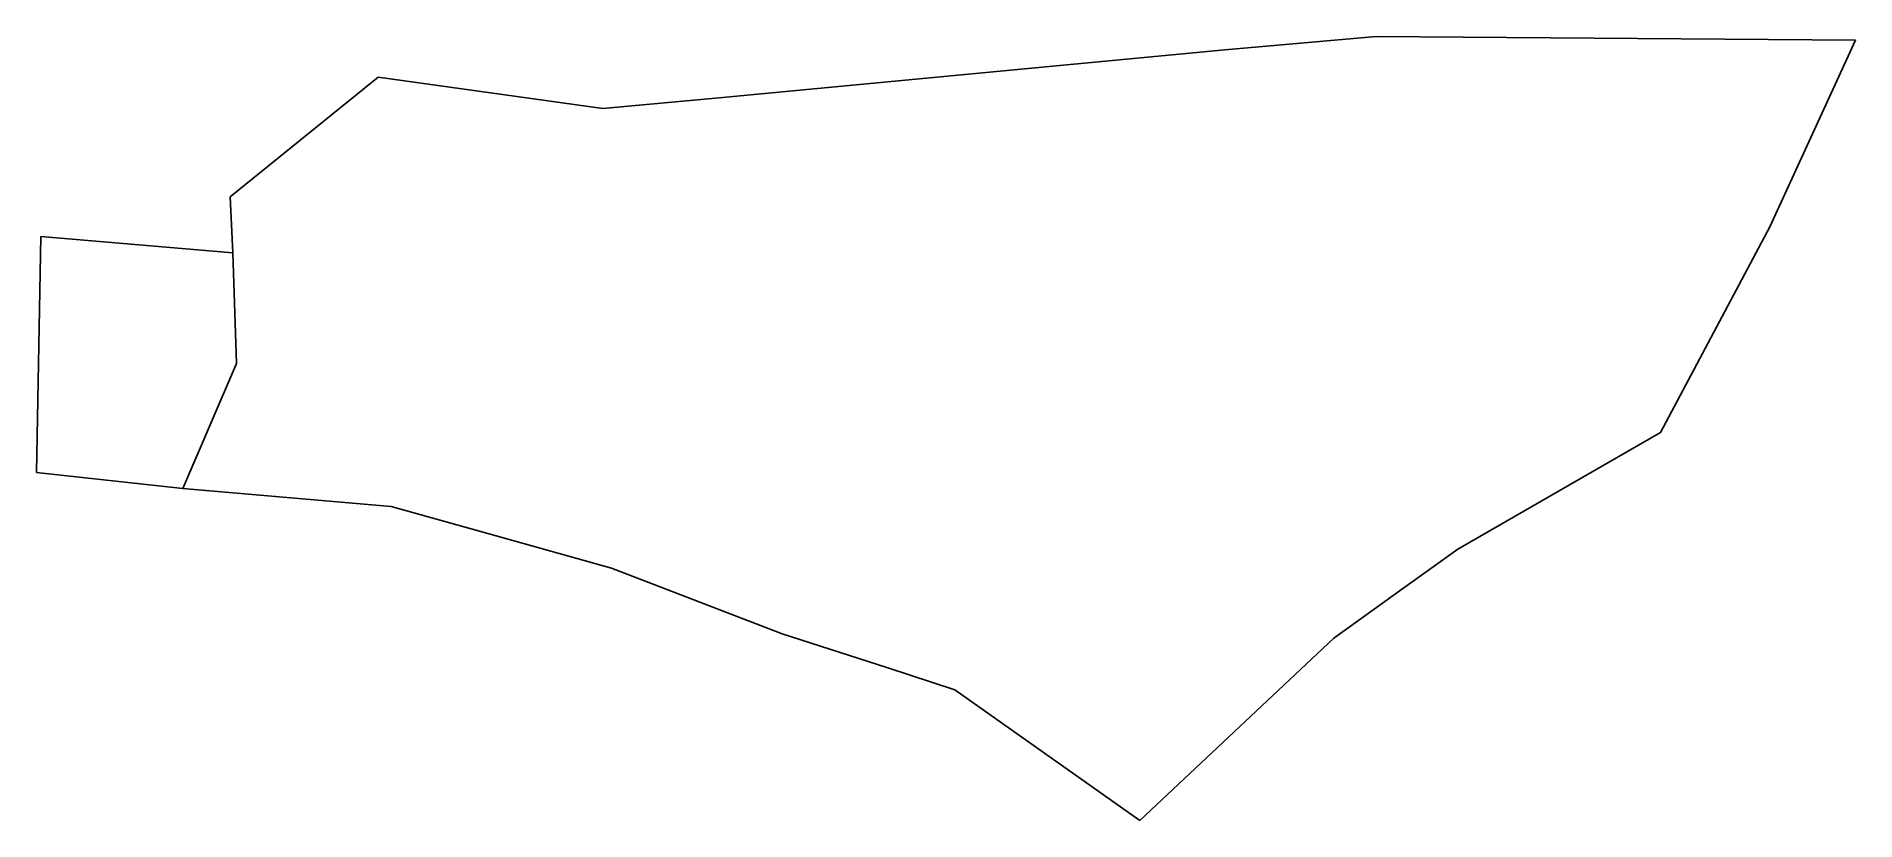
# Model space of a CAD drawing. Extents: x -83.39 to -80.95, y 45.84 to 46.89.
import ezdxf

# ---------------------------------------------------------------- set-up
doc = ezdxf.new("R2010")
doc.units = 0
doc.header["$MEASUREMENT"] = 0
doc.layers.add('GEO_', color=7, linetype='Continuous')

msp = doc.modelspace()

# ---------------------------------------------------------------- linework, layer by layer
at = {"layer": 'GEO_', "color": 7, "true_color": 0xffffff}
for p, q in [((-81.5932, 46.8948), (-81.7966, 46.8766)), ((-81.5932, 46.8948), (-81.7966, 46.8766)), ((-81.5932, 46.8948), (-81.7966, 46.8766)), ((-81.7966, 46.8766), (-81.5932, 46.8948)), ((-81.5932, 46.8948), (-81.7966, 46.8766)), ((-81.5932, 46.8948), (-81.7966, 46.8766)), ((-81.5932, 46.8948), (-81.7966, 46.8766)), ((-81.7966, 46.8766), (-81.5932, 46.8948)), ((-81.5932, 46.8948), (-81.7966, 46.8766)), ((-81.5932, 46.8948), (-81.7966, 46.8766)), ((-81.5932, 46.8948), (-81.7966, 46.8766)), ((-81.7966, 46.8766), (-81.5932, 46.8948)), ((-81.7966, 46.8766), (-81.5932, 46.8948)), ((-81.7966, 46.8766), (-81.5932, 46.8948)), ((-81.7966, 46.8766), (-81.5932, 46.8948)), ((-81.5932, 46.8948), (-81.7966, 46.8766)), ((-81.7966, 46.8766), (-81.5932, 46.8948)), ((-81.7966, 46.8766), (-81.5932, 46.8948)), ((-81.7966, 46.8766), (-81.5932, 46.8948)), ((-81.5932, 46.8948), (-81.7966, 46.8766)), ((-81.7966, 46.8766), (-81.5932, 46.8948)), ((-81.7966, 46.8766), (-81.5932, 46.8948)), ((-81.7966, 46.8766), (-81.5932, 46.8948)), ((-81.5932, 46.8948), (-81.7966, 46.8766)), ((-81.7966, 46.8766), (-81.5932, 46.8948)), ((-81.7966, 46.8766), (-81.5932, 46.8948)), ((-81.7966, 46.8766), (-81.5932, 46.8948)), ((-81.5932, 46.8948), (-81.7966, 46.8766)), ((-81.7966, 46.8766), (-81.5932, 46.8948)), ((-81.5932, 46.8948), (-81.7966, 46.8766)), ((-81.7966, 46.8766), (-81.5932, 46.8948)), ((-81.5932, 46.8948), (-81.7966, 46.8766)), ((-80.9486, 46.8898), (-81.5932, 46.8948)), ((-80.9486, 46.8898), (-81.5932, 46.8948)), ((-80.9486, 46.8898), (-81.5932, 46.8948)), ((-81.5932, 46.8948), (-81.5932, 46.8948)), ((-81.5932, 46.8948), (-80.9486, 46.8898)), ((-80.9486, 46.8898), (-81.5932, 46.8948)), ((-80.9486, 46.8898), (-81.5932, 46.8948)), ((-80.9486, 46.8898), (-81.5932, 46.8948)), ((-81.5932, 46.8948), (-81.5932, 46.8948)), ((-81.5932, 46.8948), (-80.9486, 46.8898)), ((-80.9486, 46.8898), (-81.5932, 46.8948)), ((-80.9486, 46.8898), (-81.5932, 46.8948)), ((-80.9486, 46.8898), (-81.5932, 46.8948)), ((-81.5932, 46.8948), (-81.5932, 46.8948)), ((-81.5932, 46.8948), (-80.9486, 46.8898)), ((-81.5932, 46.8948), (-80.9486, 46.8898)), ((-81.5932, 46.8948), (-80.9486, 46.8898)), ((-81.5932, 46.8948), (-81.5932, 46.8948)), ((-81.5932, 46.8948), (-80.9486, 46.8898)), ((-80.9486, 46.8898), (-81.5932, 46.8948)), ((-81.5932, 46.8948), (-80.9486, 46.8898)), ((-81.5932, 46.8948), (-80.9486, 46.8898)), ((-81.5932, 46.8948), (-81.5932, 46.8948)), ((-81.5932, 46.8948), (-80.9486, 46.8898)), ((-80.9486, 46.8898), (-81.5932, 46.8948)), ((-81.5932, 46.8948), (-80.9486, 46.8898)), ((-81.5932, 46.8948), (-80.9486, 46.8898)), ((-81.5932, 46.8948), (-81.5932, 46.8948)), ((-81.5932, 46.8948), (-80.9486, 46.8898)), ((-80.9486, 46.8898), (-81.5932, 46.8948)), ((-81.5932, 46.8948), (-80.9486, 46.8898)), ((-81.5932, 46.8948), (-80.9486, 46.8898)), ((-81.5932, 46.8948), (-81.5932, 46.8948)), ((-81.5932, 46.8948), (-80.9486, 46.8898)), ((-80.9486, 46.8898), (-81.5932, 46.8948)), ((-81.5932, 46.8948), (-80.9486, 46.8898)), ((-81.5932, 46.8948), (-80.9486, 46.8898)), ((-81.5932, 46.8948), (-81.5932, 46.8948)), ((-81.5932, 46.8948), (-80.9486, 46.8898)), ((-80.9486, 46.8898), (-81.5932, 46.8948)), ((-81.5932, 46.8948), (-80.9486, 46.8898)), ((-81.5932, 46.8948), (-80.9486, 46.8898)), ((-81.5932, 46.8948), (-81.5932, 46.8948)), ((-81.5932, 46.8948), (-80.9486, 46.8898)), ((-80.9486, 46.8898), (-81.5932, 46.8948)), ((-80.9486, 46.8898), (-81.0639, 46.6389)), ((-80.9486, 46.8898), (-81.0639, 46.6389)), ((-80.9486, 46.8898), (-81.0639, 46.6389)), ((-81.0639, 46.6389), (-80.9486, 46.8898)), ((-80.9486, 46.8898), (-81.0639, 46.6389)), ((-80.9486, 46.8898), (-81.0639, 46.6389)), ((-80.9486, 46.8898), (-81.0639, 46.6389)), ((-81.0639, 46.6389), (-80.9486, 46.8898)), ((-80.9486, 46.8898), (-81.0639, 46.6389)), ((-80.9486, 46.8898), (-81.0639, 46.6389)), ((-80.9486, 46.8898), (-81.0639, 46.6389)), ((-81.0639, 46.6389), (-80.9486, 46.8898)), ((-80.9486, 46.8898), (-81.0639, 46.6389)), ((-80.9486, 46.8898), (-81.0639, 46.6389)), ((-80.9486, 46.8898), (-81.0639, 46.6389)), ((-81.0639, 46.6389), (-80.9486, 46.8898)), ((-80.9486, 46.8898), (-81.0639, 46.6389)), ((-80.9486, 46.8898), (-81.0639, 46.6389)), ((-80.9486, 46.8898), (-81.0639, 46.6389)), ((-81.0639, 46.6389), (-80.9486, 46.8898)), ((-80.9486, 46.8898), (-81.0639, 46.6389)), ((-80.9486, 46.8898), (-81.0639, 46.6389)), ((-80.9486, 46.8898), (-81.0639, 46.6389)), ((-81.0639, 46.6389), (-80.9486, 46.8898)), ((-81.0639, 46.6389), (-80.9486, 46.8898)), ((-81.0639, 46.6389), (-80.9486, 46.8898)), ((-81.0639, 46.6389), (-80.9486, 46.8898)), ((-80.9486, 46.8898), (-81.0639, 46.6389)), ((-81.0639, 46.6389), (-80.9486, 46.8898)), ((-81.0639, 46.6389), (-80.9486, 46.8898)), ((-81.0639, 46.6389), (-80.9486, 46.8898)), ((-80.9486, 46.8898), (-81.0639, 46.6389)), ((-81.0639, 46.6389), (-80.9486, 46.8898)), ((-81.0639, 46.6389), (-80.9486, 46.8898)), ((-81.0639, 46.6389), (-80.9486, 46.8898)), ((-80.9486, 46.8898), (-81.0639, 46.6389)), ((-80.9486, 46.8898), (-80.9486, 46.8898)), ((-80.9486, 46.8898), (-80.9486, 46.8898)), ((-80.9486, 46.8898), (-80.9486, 46.8898)), ((-80.9486, 46.8898), (-80.9486, 46.8898)), ((-80.9486, 46.8898), (-80.9486, 46.8898)), ((-80.9486, 46.8898), (-80.9486, 46.8898)), ((-80.9486, 46.8898), (-80.9486, 46.8898)), ((-80.9486, 46.8898), (-80.9486, 46.8898)), ((-80.9486, 46.8898), (-80.9486, 46.8898)), ((-80.9486, 46.8898), (-80.9486, 46.8898)), ((-80.9486, 46.8898), (-80.9486, 46.8898)), ((-80.9486, 46.8898), (-80.9486, 46.8898)), ((-81.7966, 46.8766), (-82.4767, 46.8123)), ((-81.7966, 46.8766), (-82.4767, 46.8123)), ((-81.7966, 46.8766), (-82.4767, 46.8123)), ((-82.4767, 46.8123), (-81.7966, 46.8766)), ((-81.7966, 46.8766), (-82.4767, 46.8123)), ((-81.7966, 46.8766), (-82.4767, 46.8123)), ((-81.7966, 46.8766), (-82.4767, 46.8123)), ((-82.4767, 46.8123), (-81.7966, 46.8766)), ((-82.4767, 46.8123), (-81.7966, 46.8766)), ((-82.4767, 46.8123), (-81.7966, 46.8766)), ((-81.7966, 46.8766), (-82.4767, 46.8123)), ((-82.4767, 46.8123), (-81.7966, 46.8766)), ((-82.4767, 46.8123), (-81.7966, 46.8766)), ((-82.4767, 46.8123), (-81.7966, 46.8766)), ((-81.7966, 46.8766), (-82.4767, 46.8123)), ((-82.4767, 46.8123), (-81.7966, 46.8766)), ((-82.4767, 46.8123), (-81.7966, 46.8766)), ((-82.4767, 46.8123), (-81.7966, 46.8766)), ((-81.7966, 46.8766), (-82.4767, 46.8123)), ((-82.4767, 46.8123), (-81.7966, 46.8766)), ((-82.4767, 46.8123), (-81.7966, 46.8766)), ((-82.4767, 46.8123), (-81.7966, 46.8766)), ((-81.7966, 46.8766), (-82.4767, 46.8123)), ((-82.4767, 46.8123), (-81.7966, 46.8766)), ((-82.4767, 46.8123), (-81.7966, 46.8766)), ((-82.4767, 46.8123), (-81.7966, 46.8766)), ((-81.7966, 46.8766), (-82.4767, 46.8123)), ((-81.7966, 46.8766), (-81.7966, 46.8766)), ((-81.7966, 46.8766), (-81.7966, 46.8766)), ((-81.7966, 46.8766), (-81.7966, 46.8766)), ((-81.7966, 46.8766), (-81.7966, 46.8766)), ((-81.7966, 46.8766), (-81.7966, 46.8766)), ((-81.7966, 46.8766), (-81.7966, 46.8766)), ((-81.7966, 46.8766), (-81.7966, 46.8766)), ((-81.7966, 46.8766), (-81.7966, 46.8766)), ((-82.9348, 46.84), (-83.1338, 46.6791)), ((-82.9348, 46.84), (-83.1338, 46.6791)), ((-82.9348, 46.84), (-83.1338, 46.6791)), ((-83.1338, 46.6791), (-82.9348, 46.84)), ((-83.1338, 46.6791), (-82.9348, 46.84)), ((-83.1338, 46.6791), (-82.9348, 46.84)), ((-83.1338, 46.6791), (-82.9348, 46.84)), ((-82.9348, 46.84), (-83.1338, 46.6791)), ((-83.1338, 46.6791), (-82.9348, 46.84)), ((-83.1338, 46.6791), (-82.9348, 46.84)), ((-83.1338, 46.6791), (-82.9348, 46.84)), ((-82.9348, 46.84), (-83.1338, 46.6791)), ((-82.9348, 46.84), (-82.9348, 46.84)), ((-82.6329, 46.7977), (-82.9348, 46.84)), ((-82.6329, 46.7977), (-82.9348, 46.84)), ((-82.6329, 46.7977), (-82.9348, 46.84)), ((-82.9348, 46.84), (-82.9348, 46.84)), ((-82.9348, 46.84), (-82.6329, 46.7977)), ((-82.9348, 46.84), (-82.6329, 46.7977)), ((-82.9348, 46.84), (-82.6329, 46.7977)), ((-82.9348, 46.84), (-82.9348, 46.84)), ((-82.9348, 46.84), (-82.6329, 46.7977)), ((-82.6329, 46.7977), (-82.9348, 46.84)), ((-82.9348, 46.84), (-82.6329, 46.7977)), ((-82.9348, 46.84), (-82.6329, 46.7977)), ((-82.9348, 46.84), (-82.9348, 46.84)), ((-82.9348, 46.84), (-82.6329, 46.7977)), ((-82.6329, 46.7977), (-82.9348, 46.84)), ((-82.4767, 46.8123), (-82.6329, 46.7977)), ((-82.4767, 46.8123), (-82.6329, 46.7977)), ((-82.4767, 46.8123), (-82.6329, 46.7977)), ((-82.6329, 46.7977), (-82.4767, 46.8123)), ((-82.6329, 46.7977), (-82.4767, 46.8123)), ((-82.6329, 46.7977), (-82.4767, 46.8123)), ((-82.6329, 46.7977), (-82.4767, 46.8123)), ((-82.4767, 46.8123), (-82.6329, 46.7977)), ((-82.6329, 46.7977), (-82.4767, 46.8123)), ((-82.6329, 46.7977), (-82.4767, 46.8123)), ((-82.6329, 46.7977), (-82.4767, 46.8123)), ((-82.4767, 46.8123), (-82.6329, 46.7977)), ((-82.6329, 46.7977), (-82.6329, 46.7977)), ((-82.6329, 46.7977), (-82.6329, 46.7977)), ((-82.6329, 46.7977), (-82.6329, 46.7977)), ((-82.4767, 46.8123), (-82.4767, 46.8123)), ((-82.4767, 46.8123), (-82.4767, 46.8123)), ((-82.4767, 46.8123), (-82.4767, 46.8123)), ((-82.4767, 46.8123), (-82.4767, 46.8123)), ((-82.4767, 46.8123), (-82.4767, 46.8123)), ((-82.4767, 46.8123), (-82.4767, 46.8123)), ((-82.4767, 46.8123), (-82.4767, 46.8123)), ((-82.4767, 46.8123), (-82.4767, 46.8123)), ((-83.1338, 46.6791), (-83.1302, 46.6038)), ((-83.1338, 46.6791), (-83.1302, 46.6038)), ((-83.1338, 46.6791), (-83.1338, 46.6791)), ((-83.1338, 46.6791), (-83.1302, 46.6038)), ((-83.1302, 46.6038), (-83.1338, 46.6791)), ((-83.1302, 46.6038), (-83.1338, 46.6791)), ((-83.1302, 46.6038), (-83.1338, 46.6791)), ((-83.1302, 46.6038), (-83.1338, 46.6791)), ((-83.1338, 46.6791), (-83.1338, 46.6791)), ((-83.1338, 46.6791), (-83.1302, 46.6038)), ((-83.1302, 46.6038), (-83.1338, 46.6791)), ((-83.1302, 46.6038), (-83.1338, 46.6791)), ((-83.1302, 46.6038), (-83.1338, 46.6791)), ((-83.1338, 46.6791), (-83.1338, 46.6791)), ((-83.1338, 46.6791), (-83.1302, 46.6038)), ((-83.3885, 46.6259), (-83.3945, 46.3083)), ((-83.3885, 46.6259), (-83.3945, 46.3083)), ((-83.3885, 46.6259), (-83.3945, 46.3083)), ((-83.3945, 46.3083), (-83.3885, 46.6259)), ((-83.3945, 46.3083), (-83.3885, 46.6259)), ((-83.3945, 46.3083), (-83.3885, 46.6259)), ((-83.3945, 46.3083), (-83.3885, 46.6259)), ((-83.3885, 46.6259), (-83.3945, 46.3083)), ((-83.3885, 46.6259), (-83.1302, 46.6038)), ((-83.3885, 46.6259), (-83.1302, 46.6038)), ((-83.3885, 46.6259), (-83.3885, 46.6259)), ((-83.3885, 46.6259), (-83.1302, 46.6038)), ((-83.1302, 46.6038), (-83.3885, 46.6259)), ((-83.3885, 46.6259), (-83.3885, 46.6259)), ((-83.1302, 46.6038), (-83.3885, 46.6259)), ((-83.1302, 46.6038), (-83.3885, 46.6259)), ((-83.1302, 46.6038), (-83.3885, 46.6259)), ((-83.3885, 46.6259), (-83.3885, 46.6259)), ((-83.3885, 46.6259), (-83.1302, 46.6038)), ((-83.3885, 46.6259), (-83.1302, 46.6038)), ((-83.3885, 46.6259), (-83.1302, 46.6038)), ((-83.3885, 46.6259), (-83.3885, 46.6259)), ((-83.3885, 46.6259), (-83.1302, 46.6038)), ((-83.1302, 46.6038), (-83.3885, 46.6259)), ((-81.0639, 46.6389), (-81.2111, 46.3619)), ((-81.0639, 46.6389), (-81.2111, 46.3619)), ((-81.0639, 46.6389), (-81.2111, 46.3619)), ((-81.2111, 46.3619), (-81.0639, 46.6389)), ((-81.0639, 46.6389), (-81.2111, 46.3619)), ((-81.0639, 46.6389), (-81.2111, 46.3619)), ((-81.0639, 46.6389), (-81.2111, 46.3619)), ((-81.2111, 46.3619), (-81.0639, 46.6389)), ((-81.0639, 46.6389), (-81.2111, 46.3619)), ((-81.0639, 46.6389), (-81.2111, 46.3619)), ((-81.0639, 46.6389), (-81.2111, 46.3619)), ((-81.2111, 46.3619), (-81.0639, 46.6389)), ((-81.0639, 46.6389), (-81.2111, 46.3619)), ((-81.0639, 46.6389), (-81.2111, 46.3619)), ((-81.0639, 46.6389), (-81.2111, 46.3619)), ((-81.2111, 46.3619), (-81.0639, 46.6389)), ((-81.0639, 46.6389), (-81.2111, 46.3619)), ((-81.0639, 46.6389), (-81.2111, 46.3619)), ((-81.0639, 46.6389), (-81.2111, 46.3619)), ((-81.2111, 46.3619), (-81.0639, 46.6389)), ((-81.0639, 46.6389), (-81.2111, 46.3619)), ((-81.0639, 46.6389), (-81.2111, 46.3619)), ((-81.0639, 46.6389), (-81.2111, 46.3619)), ((-81.2111, 46.3619), (-81.0639, 46.6389)), ((-81.2111, 46.3619), (-81.0639, 46.6389)), ((-81.2111, 46.3619), (-81.0639, 46.6389)), ((-81.2111, 46.3619), (-81.0639, 46.6389)), ((-81.0639, 46.6389), (-81.2111, 46.3619)), ((-81.2111, 46.3619), (-81.0639, 46.6389)), ((-81.2111, 46.3619), (-81.0639, 46.6389)), ((-81.2111, 46.3619), (-81.0639, 46.6389)), ((-81.0639, 46.6389), (-81.2111, 46.3619)), ((-81.2111, 46.3619), (-81.0639, 46.6389)), ((-81.2111, 46.3619), (-81.0639, 46.6389)), ((-81.2111, 46.3619), (-81.0639, 46.6389)), ((-81.0639, 46.6389), (-81.2111, 46.3619)), ((-81.0639, 46.6389), (-81.0639, 46.6389)), ((-81.0639, 46.6389), (-81.0639, 46.6389)), ((-81.0639, 46.6389), (-81.0639, 46.6389)), ((-81.0639, 46.6389), (-81.0639, 46.6389)), ((-81.0639, 46.6389), (-81.0639, 46.6389)), ((-81.0639, 46.6389), (-81.0639, 46.6389)), ((-81.0639, 46.6389), (-81.0639, 46.6389)), ((-81.0639, 46.6389), (-81.0639, 46.6389)), ((-81.0639, 46.6389), (-81.0639, 46.6389)), ((-83.1302, 46.6038), (-83.1253, 46.4548)), ((-83.1302, 46.6038), (-83.1253, 46.4548)), ((-83.1302, 46.6038), (-83.1302, 46.6038)), ((-83.1302, 46.6038), (-83.1253, 46.4548)), ((-83.1253, 46.4548), (-83.1302, 46.6038)), ((-83.1302, 46.6038), (-83.1302, 46.6038)), ((-83.1253, 46.4548), (-83.1302, 46.6038)), ((-83.1253, 46.4548), (-83.1302, 46.6038)), ((-83.1253, 46.4548), (-83.1302, 46.6038)), ((-83.1302, 46.6038), (-83.1302, 46.6038)), ((-83.1302, 46.6038), (-83.1253, 46.4548)), ((-83.1302, 46.6038), (-83.1302, 46.6038)), ((-83.1253, 46.4548), (-83.1975, 46.2867)), ((-83.1253, 46.4548), (-83.1975, 46.2867)), ((-83.1253, 46.4548), (-83.1975, 46.2867)), ((-83.1975, 46.2867), (-83.1253, 46.4548)), ((-83.1975, 46.2867), (-83.1253, 46.4548)), ((-83.1975, 46.2867), (-83.1253, 46.4548)), ((-83.1975, 46.2867), (-83.1253, 46.4548)), ((-83.1253, 46.4548), (-83.1975, 46.2867)), ((-83.1253, 46.4548), (-83.1253, 46.4548)), ((-83.1253, 46.4548), (-83.1253, 46.4548)), ((-81.2111, 46.3619), (-81.4833, 46.205)), ((-81.2111, 46.3619), (-81.4833, 46.205)), ((-81.2111, 46.3619), (-81.4833, 46.205)), ((-81.4833, 46.205), (-81.2111, 46.3619)), ((-81.2111, 46.3619), (-81.4833, 46.205)), ((-81.2111, 46.3619), (-81.4833, 46.205)), ((-81.2111, 46.3619), (-81.4833, 46.205)), ((-81.4833, 46.205), (-81.2111, 46.3619)), ((-81.2111, 46.3619), (-81.4833, 46.205)), ((-81.2111, 46.3619), (-81.4833, 46.205)), ((-81.2111, 46.3619), (-81.4833, 46.205)), ((-81.4833, 46.205), (-81.2111, 46.3619)), ((-81.2111, 46.3619), (-81.4833, 46.205)), ((-81.2111, 46.3619), (-81.4833, 46.205)), ((-81.2111, 46.3619), (-81.4833, 46.205)), ((-81.4833, 46.205), (-81.2111, 46.3619)), ((-81.2111, 46.3619), (-81.4833, 46.205)), ((-81.2111, 46.3619), (-81.4833, 46.205)), ((-81.2111, 46.3619), (-81.4833, 46.205)), ((-81.4833, 46.205), (-81.2111, 46.3619)), ((-81.2111, 46.3619), (-81.4833, 46.205)), ((-81.2111, 46.3619), (-81.4833, 46.205)), ((-81.2111, 46.3619), (-81.4833, 46.205)), ((-81.4833, 46.205), (-81.2111, 46.3619)), ((-81.4833, 46.205), (-81.2111, 46.3619)), ((-81.4833, 46.205), (-81.2111, 46.3619)), ((-81.4833, 46.205), (-81.2111, 46.3619)), ((-81.2111, 46.3619), (-81.4833, 46.205)), ((-81.2111, 46.3619), (-81.2111, 46.3619)), ((-81.2111, 46.3619), (-81.2111, 46.3619)), ((-81.2111, 46.3619), (-81.2111, 46.3619)), ((-81.2111, 46.3619), (-81.2111, 46.3619)), ((-81.2111, 46.3619), (-81.2111, 46.3619)), ((-81.2111, 46.3619), (-81.2111, 46.3619)), ((-81.2111, 46.3619), (-81.2111, 46.3619)), ((-81.2111, 46.3619), (-81.2111, 46.3619)), ((-81.2111, 46.3619), (-81.2111, 46.3619)), ((-81.2111, 46.3619), (-81.2111, 46.3619)), ((-81.2111, 46.3619), (-81.2111, 46.3619)), ((-83.3945, 46.3083), (-83.1975, 46.2867)), ((-83.3945, 46.3083), (-83.1975, 46.2867)), ((-83.3945, 46.3083), (-83.3945, 46.3083)), ((-83.3945, 46.3083), (-83.1975, 46.2867)), ((-83.1975, 46.2867), (-83.3945, 46.3083)), ((-83.1975, 46.2867), (-83.3945, 46.3083)), ((-83.1975, 46.2867), (-83.3945, 46.3083)), ((-83.1975, 46.2867), (-83.3945, 46.3083)), ((-83.3945, 46.3083), (-83.3945, 46.3083)), ((-83.3945, 46.3083), (-83.1975, 46.2867)), ((-83.1975, 46.2867), (-83.1975, 46.2867)), ((-83.1975, 46.2867), (-83.1975, 46.2867)), ((-83.1975, 46.2867), (-82.9175, 46.2626)), ((-82.9175, 46.2626), (-83.1975, 46.2867)), ((-83.1975, 46.2867), (-83.1975, 46.2867)), ((-83.1975, 46.2867), (-82.9175, 46.2626)), ((-82.9175, 46.2626), (-83.1975, 46.2867)), ((-83.1975, 46.2867), (-83.1975, 46.2867)), ((-82.9175, 46.2626), (-83.1975, 46.2867)), ((-82.9175, 46.2626), (-83.1975, 46.2867)), ((-82.9175, 46.2626), (-83.1975, 46.2867)), ((-83.1975, 46.2867), (-83.1975, 46.2867)), ((-83.1975, 46.2867), (-82.9175, 46.2626)), ((-82.9175, 46.2626), (-83.1975, 46.2867)), ((-82.9175, 46.2626), (-83.1975, 46.2867)), ((-82.9175, 46.2626), (-83.1975, 46.2867)), ((-83.1975, 46.2867), (-83.1975, 46.2867)), ((-83.1975, 46.2867), (-82.9175, 46.2626)), ((-82.9175, 46.2626), (-82.7986, 46.2292)), ((-82.9175, 46.2626), (-82.7986, 46.2292)), ((-82.9175, 46.2626), (-82.9175, 46.2626)), ((-82.9175, 46.2626), (-82.7986, 46.2292)), ((-82.7986, 46.2292), (-82.9175, 46.2626)), ((-82.9175, 46.2626), (-82.7986, 46.2292)), ((-82.9175, 46.2626), (-82.7986, 46.2292)), ((-82.9175, 46.2626), (-82.9175, 46.2626)), ((-82.9175, 46.2626), (-82.7986, 46.2292)), ((-82.7986, 46.2292), (-82.9175, 46.2626)), ((-82.7986, 46.2292), (-82.9175, 46.2626)), ((-82.7986, 46.2292), (-82.9175, 46.2626)), ((-82.7986, 46.2292), (-82.9175, 46.2626)), ((-82.9175, 46.2626), (-82.9175, 46.2626)), ((-82.9175, 46.2626), (-82.7986, 46.2292)), ((-82.7986, 46.2292), (-82.9175, 46.2626)), ((-82.7986, 46.2292), (-82.9175, 46.2626)), ((-82.7986, 46.2292), (-82.9175, 46.2626)), ((-82.9175, 46.2626), (-82.9175, 46.2626)), ((-82.9175, 46.2626), (-82.7986, 46.2292)), ((-82.7986, 46.2292), (-82.6214, 46.1798)), ((-82.7986, 46.2292), (-82.6214, 46.1798)), ((-82.7986, 46.2292), (-82.7986, 46.2292)), ((-82.7986, 46.2292), (-82.6214, 46.1798)), ((-82.6214, 46.1798), (-82.7986, 46.2292)), ((-82.7986, 46.2292), (-82.6214, 46.1798)), ((-82.7986, 46.2292), (-82.6214, 46.1798)), ((-82.7986, 46.2292), (-82.7986, 46.2292)), ((-82.7986, 46.2292), (-82.6214, 46.1798)), ((-82.6214, 46.1798), (-82.7986, 46.2292)), ((-82.6214, 46.1798), (-82.7986, 46.2292)), ((-82.6214, 46.1798), (-82.7986, 46.2292)), ((-82.6214, 46.1798), (-82.7986, 46.2292)), ((-82.7986, 46.2292), (-82.7986, 46.2292)), ((-82.7986, 46.2292), (-82.6214, 46.1798)), ((-82.6214, 46.1798), (-82.7986, 46.2292)), ((-82.6214, 46.1798), (-82.7986, 46.2292)), ((-82.6214, 46.1798), (-82.7986, 46.2292)), ((-82.7986, 46.2292), (-82.7986, 46.2292)), ((-82.7986, 46.2292), (-82.6214, 46.1798)), ((-81.4833, 46.205), (-81.556, 46.1531)), ((-81.4833, 46.205), (-81.556, 46.1531)), ((-81.4833, 46.205), (-81.556, 46.1531)), ((-81.556, 46.1531), (-81.4833, 46.205)), ((-81.4833, 46.205), (-81.556, 46.1531)), ((-81.4833, 46.205), (-81.556, 46.1531)), ((-81.4833, 46.205), (-81.556, 46.1531)), ((-81.556, 46.1531), (-81.4833, 46.205)), ((-81.4833, 46.205), (-81.556, 46.1531)), ((-81.4833, 46.205), (-81.556, 46.1531)), ((-81.4833, 46.205), (-81.556, 46.1531)), ((-81.556, 46.1531), (-81.4833, 46.205)), ((-81.4833, 46.205), (-81.556, 46.1531)), ((-81.4833, 46.205), (-81.556, 46.1531)), ((-81.4833, 46.205), (-81.556, 46.1531)), ((-81.556, 46.1531), (-81.4833, 46.205)), ((-81.4833, 46.205), (-81.556, 46.1531)), ((-81.4833, 46.205), (-81.556, 46.1531)), ((-81.4833, 46.205), (-81.556, 46.1531)), ((-81.556, 46.1531), (-81.4833, 46.205)), ((-81.4833, 46.205), (-81.556, 46.1531)), ((-81.4833, 46.205), (-81.556, 46.1531)), ((-81.4833, 46.205), (-81.556, 46.1531)), ((-81.556, 46.1531), (-81.4833, 46.205)), ((-81.556, 46.1531), (-81.4833, 46.205)), ((-81.556, 46.1531), (-81.4833, 46.205)), ((-81.556, 46.1531), (-81.4833, 46.205)), ((-81.4833, 46.205), (-81.556, 46.1531)), ((-81.4833, 46.205), (-81.4833, 46.205)), ((-81.4833, 46.205), (-81.4833, 46.205)), ((-81.4833, 46.205), (-81.4833, 46.205)), ((-81.4833, 46.205), (-81.4833, 46.205)), ((-81.4833, 46.205), (-81.4833, 46.205)), ((-81.4833, 46.205), (-81.4833, 46.205)), ((-81.4833, 46.205), (-81.4833, 46.205)), ((-82.6214, 46.1798), (-82.392, 46.0913)), ((-82.392, 46.0913), (-82.6214, 46.1798)), ((-82.6214, 46.1798), (-82.6214, 46.1798)), ((-82.6214, 46.1798), (-82.392, 46.0913)), ((-82.392, 46.0913), (-82.6214, 46.1798)), ((-82.6214, 46.1798), (-82.6214, 46.1798)), ((-82.6214, 46.1798), (-82.392, 46.0913)), ((-82.6214, 46.1798), (-82.392, 46.0913)), ((-82.6214, 46.1798), (-82.6214, 46.1798)), ((-82.6214, 46.1798), (-82.392, 46.0913)), ((-82.392, 46.0913), (-82.6214, 46.1798)), ((-82.6214, 46.1798), (-82.392, 46.0913)), ((-82.6214, 46.1798), (-82.392, 46.0913)), ((-82.6214, 46.1798), (-82.6214, 46.1798)), ((-82.6214, 46.1798), (-82.392, 46.0913)), ((-82.392, 46.0913), (-82.6214, 46.1798)), ((-82.392, 46.0913), (-82.6214, 46.1798)), ((-82.392, 46.0913), (-82.6214, 46.1798)), ((-82.392, 46.0913), (-82.6214, 46.1798)), ((-82.6214, 46.1798), (-82.6214, 46.1798)), ((-82.6214, 46.1798), (-82.392, 46.0913)), ((-82.392, 46.0913), (-82.6214, 46.1798)), ((-82.392, 46.0913), (-82.6214, 46.1798)), ((-82.392, 46.0913), (-82.6214, 46.1798)), ((-82.6214, 46.1798), (-82.6214, 46.1798)), ((-82.6214, 46.1798), (-82.392, 46.0913)), ((-82.392, 46.0913), (-82.6214, 46.1798)), ((-82.392, 46.0913), (-82.6214, 46.1798)), ((-82.392, 46.0913), (-82.6214, 46.1798)), ((-82.6214, 46.1798), (-82.6214, 46.1798)), ((-82.6214, 46.1798), (-82.392, 46.0913)), ((-82.392, 46.0913), (-82.6214, 46.1798)), ((-82.392, 46.0913), (-82.6214, 46.1798)), ((-82.392, 46.0913), (-82.6214, 46.1798)), ((-82.6214, 46.1798), (-82.6214, 46.1798)), ((-82.6214, 46.1798), (-82.392, 46.0913)), ((-82.392, 46.0913), (-82.6214, 46.1798)), ((-82.392, 46.0913), (-82.6214, 46.1798)), ((-82.392, 46.0913), (-82.6214, 46.1798)), ((-82.6214, 46.1798), (-82.6214, 46.1798)), ((-82.6214, 46.1798), (-82.392, 46.0913)), ((-81.556, 46.1531), (-81.65, 46.0857)), ((-81.556, 46.1531), (-81.65, 46.0857)), ((-81.556, 46.1531), (-81.65, 46.0857)), ((-81.65, 46.0857), (-81.556, 46.1531)), ((-81.556, 46.1531), (-81.65, 46.0857)), ((-81.556, 46.1531), (-81.65, 46.0857)), ((-81.556, 46.1531), (-81.65, 46.0857)), ((-81.65, 46.0857), (-81.556, 46.1531)), ((-81.556, 46.1531), (-81.65, 46.0857)), ((-81.556, 46.1531), (-81.65, 46.0857)), ((-81.556, 46.1531), (-81.65, 46.0857)), ((-81.65, 46.0857), (-81.556, 46.1531)), ((-81.65, 46.0857), (-81.556, 46.1531)), ((-81.65, 46.0857), (-81.556, 46.1531)), ((-81.65, 46.0857), (-81.556, 46.1531)), ((-81.556, 46.1531), (-81.65, 46.0857)), ((-81.556, 46.1531), (-81.556, 46.1531)), ((-81.556, 46.1531), (-81.556, 46.1531)), ((-81.556, 46.1531), (-81.556, 46.1531)), ((-81.556, 46.1531), (-81.556, 46.1531)), ((-81.556, 46.1531), (-81.556, 46.1531)), ((-81.556, 46.1531), (-81.556, 46.1531)), ((-81.556, 46.1531), (-81.556, 46.1531)), ((-82.392, 46.0913), (-82.2512, 46.0459)), ((-82.392, 46.0913), (-82.2512, 46.0459)), ((-82.392, 46.0913), (-82.392, 46.0913)), ((-82.392, 46.0913), (-82.2512, 46.0459)), ((-82.2512, 46.0459), (-82.392, 46.0913)), ((-82.392, 46.0913), (-82.2512, 46.0459)), ((-82.392, 46.0913), (-82.2512, 46.0459)), ((-82.392, 46.0913), (-82.392, 46.0913)), ((-82.392, 46.0913), (-82.2512, 46.0459)), ((-82.2512, 46.0459), (-82.392, 46.0913)), ((-82.392, 46.0913), (-82.2512, 46.0459)), ((-82.392, 46.0913), (-82.2512, 46.0459)), ((-82.392, 46.0913), (-82.392, 46.0913)), ((-82.392, 46.0913), (-82.2512, 46.0459)), ((-82.2512, 46.0459), (-82.392, 46.0913)), ((-82.392, 46.0913), (-82.2512, 46.0459)), ((-82.392, 46.0913), (-82.2512, 46.0459)), ((-82.392, 46.0913), (-82.392, 46.0913)), ((-82.392, 46.0913), (-82.2512, 46.0459)), ((-82.2512, 46.0459), (-82.392, 46.0913)), ((-82.2512, 46.0459), (-82.392, 46.0913)), ((-82.2512, 46.0459), (-82.392, 46.0913)), ((-82.2512, 46.0459), (-82.392, 46.0913)), ((-82.392, 46.0913), (-82.392, 46.0913)), ((-82.392, 46.0913), (-82.2512, 46.0459)), ((-82.2512, 46.0459), (-82.392, 46.0913)), ((-82.2512, 46.0459), (-82.392, 46.0913)), ((-82.2512, 46.0459), (-82.392, 46.0913)), ((-82.392, 46.0913), (-82.392, 46.0913)), ((-82.392, 46.0913), (-82.2512, 46.0459)), ((-82.2512, 46.0459), (-82.392, 46.0913)), ((-82.2512, 46.0459), (-82.392, 46.0913)), ((-82.2512, 46.0459), (-82.392, 46.0913)), ((-82.392, 46.0913), (-82.392, 46.0913)), ((-82.392, 46.0913), (-82.2512, 46.0459)), ((-82.2512, 46.0459), (-82.392, 46.0913)), ((-82.2512, 46.0459), (-82.392, 46.0913)), ((-82.2512, 46.0459), (-82.392, 46.0913)), ((-82.392, 46.0913), (-82.392, 46.0913)), ((-82.392, 46.0913), (-82.2512, 46.0459)), ((-82.2512, 46.0459), (-82.392, 46.0913)), ((-82.2512, 46.0459), (-82.392, 46.0913)), ((-82.2512, 46.0459), (-82.392, 46.0913)), ((-82.392, 46.0913), (-82.392, 46.0913)), ((-82.392, 46.0913), (-82.2512, 46.0459)), ((-81.65, 46.0857), (-81.9111, 45.8402)), ((-81.65, 46.0857), (-81.9111, 45.8402)), ((-81.65, 46.0857), (-81.9111, 45.8402)), ((-81.9111, 45.8402), (-81.65, 46.0857)), ((-81.65, 46.0857), (-81.9111, 45.8402)), ((-81.65, 46.0857), (-81.9111, 45.8402)), ((-81.65, 46.0857), (-81.9111, 45.8402)), ((-81.9111, 45.8402), (-81.65, 46.0857)), ((-81.65, 46.0857), (-81.9111, 45.8402)), ((-81.65, 46.0857), (-81.9111, 45.8402)), ((-81.65, 46.0857), (-81.9111, 45.8402)), ((-81.9111, 45.8402), (-81.65, 46.0857)), ((-81.9111, 45.8402), (-81.65, 46.0857)), ((-81.9111, 45.8402), (-81.65, 46.0857)), ((-81.9111, 45.8402), (-81.65, 46.0857)), ((-81.65, 46.0857), (-81.9111, 45.8402)), ((-81.65, 46.0857), (-81.65, 46.0857)), ((-81.65, 46.0857), (-81.65, 46.0857)), ((-81.65, 46.0857), (-81.65, 46.0857)), ((-81.65, 46.0857), (-81.65, 46.0857)), ((-82.2512, 46.0459), (-82.2512, 46.0459)), ((-82.2512, 46.0459), (-82.1596, 46.0161)), ((-82.2512, 46.0459), (-82.1596, 46.0161)), ((-82.2512, 46.0459), (-82.2512, 46.0459)), ((-82.2512, 46.0459), (-82.1596, 46.0161)), ((-82.1596, 46.0161), (-82.2512, 46.0459)), ((-82.2512, 46.0459), (-82.1596, 46.0161)), ((-82.2512, 46.0459), (-82.1596, 46.0161)), ((-82.2512, 46.0459), (-82.2512, 46.0459)), ((-82.2512, 46.0459), (-82.1596, 46.0161)), ((-82.1596, 46.0161), (-82.2512, 46.0459)), ((-82.2512, 46.0459), (-82.1596, 46.0161)), ((-82.2512, 46.0459), (-82.1596, 46.0161)), ((-82.2512, 46.0459), (-82.2512, 46.0459)), ((-82.2512, 46.0459), (-82.1596, 46.0161)), ((-82.1596, 46.0161), (-82.2512, 46.0459)), ((-82.2512, 46.0459), (-82.2512, 46.0459)), ((-82.2512, 46.0459), (-82.2512, 46.0459)), ((-82.1596, 46.0161), (-82.2512, 46.0459)), ((-82.1596, 46.0161), (-82.2512, 46.0459)), ((-82.1596, 46.0161), (-82.2512, 46.0459)), ((-82.2512, 46.0459), (-82.2512, 46.0459)), ((-82.2512, 46.0459), (-82.1596, 46.0161)), ((-82.1596, 46.0161), (-82.2512, 46.0459)), ((-82.1596, 46.0161), (-82.2512, 46.0459)), ((-82.1596, 46.0161), (-82.2512, 46.0459)), ((-82.2512, 46.0459), (-82.2512, 46.0459)), ((-82.2512, 46.0459), (-82.1596, 46.0161)), ((-82.1596, 46.0161), (-82.2512, 46.0459)), ((-82.1596, 46.0161), (-82.2512, 46.0459)), ((-82.1596, 46.0161), (-82.2512, 46.0459)), ((-82.2512, 46.0459), (-82.2512, 46.0459)), ((-82.2512, 46.0459), (-82.1596, 46.0161)), ((-82.1596, 46.0161), (-81.9111, 45.8402)), ((-82.1596, 46.0161), (-81.9111, 45.8402)), ((-82.1596, 46.0161), (-82.1596, 46.0161)), ((-82.1596, 46.0161), (-81.9111, 45.8402)), ((-81.9111, 45.8402), (-82.1596, 46.0161)), ((-82.1596, 46.0161), (-81.9111, 45.8402)), ((-82.1596, 46.0161), (-81.9111, 45.8402)), ((-82.1596, 46.0161), (-82.1596, 46.0161)), ((-82.1596, 46.0161), (-81.9111, 45.8402)), ((-81.9111, 45.8402), (-82.1596, 46.0161)), ((-82.1596, 46.0161), (-81.9111, 45.8402)), ((-82.1596, 46.0161), (-81.9111, 45.8402)), ((-82.1596, 46.0161), (-82.1596, 46.0161)), ((-82.1596, 46.0161), (-81.9111, 45.8402)), ((-81.9111, 45.8402), (-82.1596, 46.0161)), ((-81.9111, 45.8402), (-82.1596, 46.0161)), ((-81.9111, 45.8402), (-82.1596, 46.0161)), ((-81.9111, 45.8402), (-82.1596, 46.0161)), ((-82.1596, 46.0161), (-82.1596, 46.0161)), ((-82.1596, 46.0161), (-81.9111, 45.8402)), ((-81.9111, 45.8402), (-82.1596, 46.0161)), ((-81.9111, 45.8402), (-82.1596, 46.0161)), ((-81.9111, 45.8402), (-82.1596, 46.0161)), ((-82.1596, 46.0161), (-82.1596, 46.0161)), ((-82.1596, 46.0161), (-81.9111, 45.8402)), ((-81.9111, 45.8402), (-82.1596, 46.0161)), ((-81.9111, 45.8402), (-82.1596, 46.0161)), ((-81.9111, 45.8402), (-82.1596, 46.0161)), ((-82.1596, 46.0161), (-82.1596, 46.0161)), ((-82.1596, 46.0161), (-81.9111, 45.8402)), ((-81.9111, 45.8402), (-81.9111, 45.8402)), ((-81.9111, 45.8402), (-81.9111, 45.8402)), ((-81.9111, 45.8402), (-81.9111, 45.8402)), ((-81.9111, 45.8402), (-81.9111, 45.8402)), ((-81.9111, 45.8402), (-81.9111, 45.8402)), ((-81.9111, 45.8402), (-81.9111, 45.8402)), ((-81.9111, 45.8402), (-81.9111, 45.8402)), ((-81.9111, 45.8402), (-81.9111, 45.8402)), ((-81.9111, 45.8402), (-81.9111, 45.8402)), ((-81.9111, 45.8402), (-81.9111, 45.8402))]:
    msp.add_line(p, q, dxfattribs=at)

doc.saveas('drawing.dxf')
